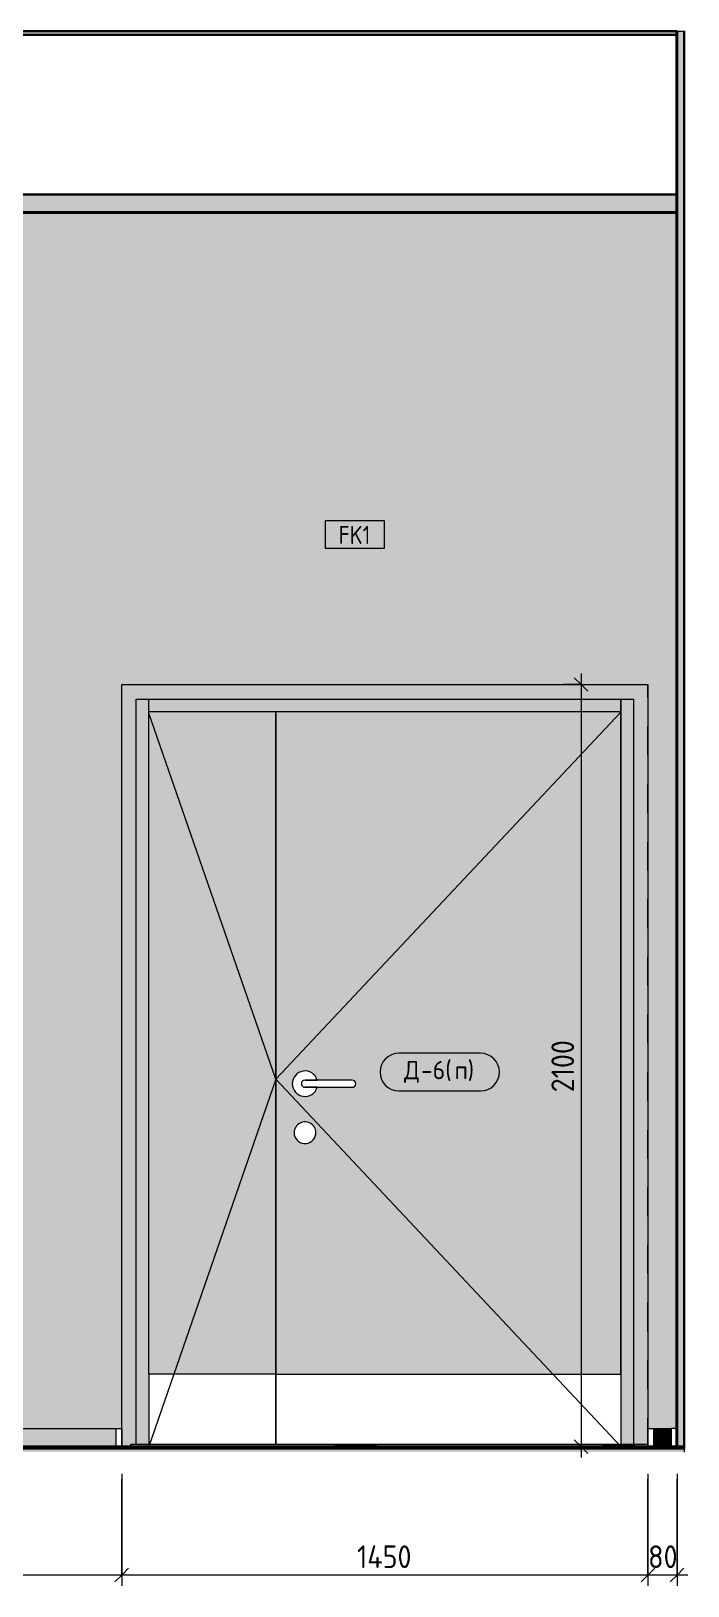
# Model space of a CAD drawing. Header units: millimetres. Extents: x 95863 to 181387, y -1987 to 13800.
# Drawn here: x 144899 to 146709, y 3816 to 8100 of the extents above; entities that cross this region are included whole.
import ezdxf

# ---------------------------------------------------------------- set-up
doc = ezdxf.new("R2010")
doc.units = ezdxf.units.MM
doc.linetypes.add('Штрих', pattern=[158.75, 79.375, -79.375])
for name, color, linetype, lineweight in [('A-ANNO-DIMS', 7, 'Continuous', 9), ('A-ANNO-DIMS-25', 7, 'Continuous', 9), ('A-DETL', 7, 'Continuous', 9), ('A-DOOR', 7, 'Continuous', 9), ('A-DOOR-2', 7, 'Штрих', 9), ('A-DOOR-FRAM-1', 7, 'Continuous', 9), ('A-DOOR-IDEN', 7, 'Continuous', 9), ('A-FLOR', 7, 'Continuous', 9), ('A-GENM', 7, 'Continuous', 9), ('A-WALL-IDEN', 7, 'Continuous', 9), ('A-WALL-PATT', 7, 'Continuous', 9), ('I-WALL', 7, 'Continuous', 9), ('Ограждение', 7, 'Continuous', 9), ('Поручни', 7, 'Continuous', 9)]:
    doc.layers.add(name, color=color, linetype=linetype, lineweight=lineweight)
for name, color, linetype, lineweight, true_color in [('A-CLNG-1', 7, 'Continuous', 9, 0x787878), ('A-CLNG-FNSH-1', 7, 'Continuous', 30, 0x3c3c3c), ('A-FLOR-1', 7, 'Continuous', 9, 0x787878), ('A-FLOR-FNSH-1', 7, 'Continuous', 30, 0x3c3c3c), ('A-WALL-4', 7, 'Continuous', 30, 0x3c3c3c), ('A-WALL-FNSH-2', 7, 'Continuous', 30, 0x3c3c3c), ('I-WALL-1', 7, 'Continuous', 9, 0x787878)]:
    doc.layers.add(name, color=color, linetype=linetype, lineweight=lineweight, true_color=true_color)
doc.styles.add('GOST Common', font='GOST_Common.ttf', dxfattribs={"height": 50})
doc.styles.add('GOST Common_1', font='GOST_Common.ttf', dxfattribs={"width": 0.9, "height": 50})
doc.styles.add('ISOCPEUR_1', font='isocpeur.ttf', dxfattribs={"width": 0.9, "height": 62.5})
doc.dimstyles.new('ISO-2_5_0_9К_БОЛЬШОЙ_1', dxfattribs={"dimscale": 304.8, "dimtxt": 62.248823, "dimasz": 0.123031, "dimexe": 0.098425, "dimexo": 0.246063, "dimgap": 0, "dimtad": 1, "dimdec": 0, "dimrnd": 10, "dimzin": 0, "dimdsep": 46, "dimtxsty": 'ISOCPEUR_1', "dimblk1": 'OBLIQUE', "dimblk2": 'OBLIQUE', "dimsah": 1, "dimcen": 0.09, "dimdle": 0.098425, "dimazin": 0, "dimtfac": 1, "dimtdec": 4, "dimtix": 1, "dimtmove": 0, "dimatfit": 3, "dimfxl": 1, "dimtvp": 1, "dimtolj": 1, "dimtzin": 0, "dimarcsym": 2})

# ---------------------------------------------------------------- blocks, each defined once
blk = doc.blocks.new('Плинтус - Плинтус светлый _сад_-32863598-Развертка 2_56-1')
at = {"layer": 'A-GENM'}
blk.add_hatch(color=256, dxfattribs=at).paths.add_polyline_path([(117671.7, 4200), (118815, 4200), (118815, 4250), (115615, 4250), (115615, 4200), (116994.5, 4200)])
for p, q in [((115600, 4200), (115600, 4250)), ((115600, 4250), (115615, 4250)), ((115615, 4250), (118815, 4250)), ((115615, 4250), (115615, 4200)), ((118815, 4250), (118830, 4250)), ((118815, 4200), (118815, 4250)), ((118830, 4250), (118830, 4200))]:
    blk.add_line(p, q, dxfattribs=at)
blk = doc.blocks.new('Плинтус - Плинтус светлый _сад_-32863596-Развертка 2_56-1')
at = {"layer": 'A-GENM'}
blk.add_hatch(color=256, dxfattribs=at).paths.add_polyline_path([(120344, 4200), (120344, 4250), (120295, 4250), (120295, 4200)])
for p, q in [((120280, 4200), (120280, 4250)), ((120280, 4250), (120295, 4250)), ((120295, 4250), (120344, 4250)), ((120295, 4250), (120295, 4200))]:
    blk.add_line(p, q, dxfattribs=at)
blk = doc.blocks.new('Плинтус - Плинтус светлый _сад_-32863594-Развертка 2_56-1')
at = {"layer": 'A-GENM'}
for p, q in [((120359, 4250), (120344, 4250)), ((120344, 4250), (120344, 4200)), ((120359, 4200), (120359, 4250)), ((120344, 4200), (120359, 4200))]:
    blk.add_line(p, q, dxfattribs=at)
blk = doc.blocks.new('110_Дверь_СКБ_2Ст - Д-6_п__ ДОО_Дв_1450x2100h_Дверь из раздевальной в коридор-32371698-Развертка 2_56-1')
at = {"layer": 'A-DOOR'}
blk.add_hatch(color=256, dxfattribs=at).paths.add_polyline_path([(119026.1, 4400), (119255, 4400), (119255, 6225), (118905, 6225), (118905, 4400)])
h = blk.add_hatch(color=256, dxfattribs=at)
h.paths.add_polyline_path([(120205, 4400), (120205, 6225), (119255, 6225), (119255, 4400), (119703.3, 4400)])
h.paths.add_polyline_path([(119332.9, 5035.1), (119325.5, 5036.5), (119318.8, 5039.8), (119313, 5044.6), (119308.7, 5050.6), (119305.9, 5057.6), (119305, 5065), (119306, 5072.5), (119308.7, 5079.5), (119313.2, 5085.6), (119319.1, 5090.4), (119325.9, 5093.6), (119333.4, 5095), (119340.9, 5094.4), (119348.1, 5092), (119354.4, 5087.9), (119359.5, 5082.3), (119363, 5075.6), (119364.8, 5068.3), (119364.7, 5060.7), (119362.7, 5053.5), (119359, 5047), (119353.8, 5041.6), (119347.5, 5037.7), (119340.3, 5035.5)])
h.paths.add_polyline_path([(119334.5, 5165), (119325.5, 5166.3), (119317.2, 5169.9), (119310.1, 5175.4), (119304.6, 5182.7), (119301.2, 5191), (119300, 5200), (119301.2, 5209), (119304.6, 5217.3), (119310.6, 5225), (119317.2, 5230.1), (119325.5, 5233.7), (119335, 5234.9), (119343.5, 5234), (119351.9, 5230.7), (119359.4, 5225), (119364.9, 5218.3), (119368.5, 5210), (119465, 5210), (119467.6, 5209.7), (119470, 5208.7), (119472.1, 5207.1), (119473.7, 5205), (119474.7, 5202.6), (119475, 5200), (119474.7, 5197.4), (119473.7, 5195), (119472.1, 5192.9), (119470, 5191.3), (119467.6, 5190.3), (119465, 5190), (119368.5, 5190), (119364.7, 5181.6), (119359.2, 5174.7), (119351.9, 5169.3), (119343.5, 5166), (119335, 5165.1)])
at = {"layer": 'A-DOOR-FRAM-1'}
for points in [[(118855, 4200), (118855, 4206.3), (118870, 4206.3), (118870, 6260), (120240, 6260), (120240, 4206.3), (120280, 4206.3), (120280, 6300), (118830, 6300), (118830, 4200)], [(118870, 4206.3), (118905, 4206.3), (118905, 6260), (118870, 6260), (118870, 4400)], [(118905, 6225), (120205, 6225), (120205, 6260), (118905, 6260), (118905, 6233.8)], [(120205, 4206.3), (120240, 4206.3), (120240, 6260), (120205, 6260), (120205, 4400)]]:
    blk.add_hatch(color=256, dxfattribs=at).paths.add_polyline_path(points)
at = {"layer": 'A-DOOR'}
for p, q in [((119255, 6225), (118905, 6225)), ((118905, 4400), (118905, 6225)), ((120205, 6225), (119255, 6225)), ((119255, 4400), (119255, 6225)), ((119255, 6225), (119255, 4400)), ((120205, 6225), (120205, 4400)), ((119465, 5210), (119335, 5210)), ((119335, 5210), (119368.5, 5210)), ((119335, 5190), (119465, 5190)), ((119368.5, 5190), (119335, 5190)), ((119255, 4400), (118905, 4400)), ((118905, 4400), (118905, 4206.3)), ((119255, 4400), (120205, 4400)), ((119255, 4400), (119255, 4206.3)), ((119255, 4206.3), (119255, 4400)), ((120205, 4400), (120205, 4206.3))]:
    blk.add_line(p, q, dxfattribs=at)
for centre, radius, start, end in [((119335, 5200), 35, 16.6015, 180), ((119335, 5200), 35, 180, 343.3985), ((119335, 5200), 10, 90, 270), ((119335, 5200), 10, 90, 270), ((119465, 5200), 10, 270, 90), ((119335, 5065), 30, 351.8301, 180), ((119335, 5065), 30, 180, 351.8301)]:
    blk.add_arc(centre, radius, start, end, dxfattribs=at)
at = {"layer": 'A-DOOR-2'}
for p, q in [((118830, 6300), (120280, 6300)), ((118830, 4200), (118830, 6300)), ((118830, 6300), (120280, 6300)), ((118830, 4200), (118830, 6300)), ((120280, 4200), (120280, 6300)), ((120280, 4200), (120280, 6300))]:
    blk.add_line(p, q, dxfattribs=at)
at = {"layer": 'A-DOOR-FRAM-1'}
for p, q in [((118870, 4206.3), (118870, 6260)), ((118870, 6260), (120240, 6260)), ((118905, 6225), (118905, 6260)), ((118905, 4400), (118905, 6260)), ((120205, 6260), (120205, 6225)), ((120205, 4400), (120205, 6260)), ((120240, 6260), (120240, 4206.3)), ((120205, 6225), (118905, 6225))]:
    blk.add_line(p, q, dxfattribs=at)
blk = doc.blocks.new('Ограждение - Ограждение-32875912-Развертка 2_56-1')
at = {"layer": 'Ограждение'}
blk.add_hatch(color=256, dxfattribs=at).paths.add_polyline_path([(120155, 4200), (120155, 4202), (120245, 4202), (120245, 4200), (120280, 4200), (120280, 4206.3), (118855, 4206.3), (118855, 4200), (118870.9, 4200), (118870.9, 4202), (119533, 4202), (119533, 4200), (119703.3, 4200)])
at = {"layer": 'Поручни'}
for p, q in [((118855, 4200), (118855, 4206.3)), ((118855, 4206.3), (120280, 4206.3))]:
    blk.add_line(p, q, dxfattribs=at)
blk = doc.blocks.new('DIMBLOCK8-Развертка 2_56-1')
at = {"layer": 'A-ANNO-DIMS-25'}
for p, q in [((146598.9, 4125), (146598.9, 3816.2)), ((146678.9, 4125), (146678.9, 3816.2)), ((146598.9, 3846.2), (146598.9, 4110)), ((146678.9, 3846.2), (146678.9, 4110)), ((146708.9, 3846.2), (146598.9, 3846.2))]:
    blk.add_line(p, q, dxfattribs=at)
at = {"layer": 'A-ANNO-DIMS-25', "lineweight": 20}
for p, q in [((146598.9, 3846.2), (146617.6, 3864.9)), ((146678.9, 3846.2), (146697.6, 3864.9)), ((146598.9, 3846.2), (146580.1, 3827.4)), ((146678.9, 3846.2), (146660.1, 3827.4))]:
    blk.add_line(p, q, dxfattribs=at)
at = {"layer": 'A-ANNO-DIMS-25', "color": 0, "insert": (146599.4, 3927.8), "char_height": 62.5, "width": 94.81, "attachment_point": 1, "line_spacing_factor": 1.149209, "style": 'ISOCPEUR_1'}
blk.add_mtext('80', dxfattribs=at)
blk = doc.blocks.new('_Oblique')
at = {"color": 0, "linetype": 'ByBlock', "lineweight": -2}
blk.add_line((-0.5, -0.5), (0.5, 0.5), dxfattribs=at)
blk = doc.blocks.new('DIMBLOCK9-Развертка 2_56-1')
at = {"layer": 'A-ANNO-DIMS-25'}
for p, q in [((145148.9, 4125), (145148.9, 3816.2)), ((146598.9, 4125), (146598.9, 3816.2)), ((145148.9, 3846.2), (145148.9, 4110)), ((146598.9, 3846.2), (146598.9, 4110)), ((146598.9, 3846.2), (145148.9, 3846.2))]:
    blk.add_line(p, q, dxfattribs=at)
at = {"layer": 'A-ANNO-DIMS-25', "lineweight": 20}
for p, q in [((145148.9, 3846.2), (145167.6, 3864.9)), ((146598.9, 3846.2), (146617.6, 3864.9)), ((145148.9, 3846.2), (145130.1, 3827.4)), ((146598.9, 3846.2), (146580.1, 3827.4))]:
    blk.add_line(p, q, dxfattribs=at)
at = {"layer": 'A-ANNO-DIMS-25', "color": 0, "insert": (145797.3, 3927.8), "char_height": 62.5, "width": 183.873, "attachment_point": 1, "line_spacing_factor": 1.149209, "style": 'ISOCPEUR_1'}
blk.add_mtext('1450', dxfattribs=at)
blk = doc.blocks.new('DIMBLOCK10-Развертка 2_56-1')
at = {"layer": 'A-ANNO-DIMS-25'}
for p, q in [((141918.9, 4125), (141918.9, 3816.2)), ((145148.9, 4125), (145148.9, 3816.2)), ((141918.9, 3846.2), (141918.9, 4110)), ((145148.9, 3846.2), (145148.9, 4110)), ((145148.9, 3846.2), (141918.9, 3846.2))]:
    blk.add_line(p, q, dxfattribs=at)
at = {"layer": 'A-ANNO-DIMS-25', "lineweight": 20}
for p, q in [((141918.9, 3846.2), (141937.6, 3864.9)), ((145148.9, 3846.2), (145167.6, 3864.9)), ((141918.9, 3846.2), (141900.1, 3827.4)), ((145148.9, 3846.2), (145130.1, 3827.4))]:
    blk.add_line(p, q, dxfattribs=at)
at = {"layer": 'A-ANNO-DIMS-25', "color": 0, "insert": (143454.9, 3927.8), "char_height": 62.5, "width": 189.619, "attachment_point": 1, "line_spacing_factor": 1.149209, "style": 'ISOCPEUR_1'}
blk.add_mtext('3230', dxfattribs=at)
blk = doc.blocks.new('М_стена_0001 - Типоразмер_без рамки-25382661-Развертка 2_56-1')
at = {"layer": 'A-WALL-IDEN'}
for p, q in [((119553.9, 6750.5), (119390.6, 6750.5)), ((119390.6, 6750.5), (119390.6, 6675.5)), ((119553.9, 6675.5), (119553.9, 6750.5)), ((119390.6, 6675.5), (119553.9, 6675.5))]:
    blk.add_line(p, q, dxfattribs=at)
blk = doc.blocks.new('DIMBLOCK24-Развертка 2_56-1')
at = {"layer": 'A-ANNO-DIMS-25'}
for p, q in [((146366, 6300), (146444.5, 6300)), ((146414.5, 6300), (146366, 6300)), ((146414.5, 6330), (146414.5, 4170)), ((146366, 4200), (146444.5, 4200)), ((146414.5, 4200), (146366, 4200))]:
    blk.add_line(p, q, dxfattribs=at)
at = {"layer": 'A-ANNO-DIMS-25', "lineweight": 20}
for p, q in [((146414.5, 6300), (146395.7, 6318.7)), ((146414.5, 6300), (146433.2, 6281.2)), ((146414.5, 4200), (146395.7, 4218.7)), ((146414.5, 4200), (146433.2, 4181.2))]:
    blk.add_line(p, q, dxfattribs=at)
at = {"layer": 'A-ANNO-DIMS-25', "color": 0, "insert": (146332.8, 5176.4), "char_height": 62.5, "width": 176.691, "attachment_point": 1, "rotation": 90, "line_spacing_factor": 1.149209, "style": 'ISOCPEUR_1'}
blk.add_mtext('2100', dxfattribs=at)
blk = doc.blocks.new('М_двери - Типоразмер_рамка-25223575-Развертка 2_56-1')
at = {"layer": 'A-DOOR-IDEN'}
for p, q in [((119818.6, 5284), (119593.8, 5284)), ((119593.8, 5180), (119818.6, 5180))]:
    blk.add_line(p, q, dxfattribs=at)
for centre, start, end in [((119593.8, 5232), 90, 270), ((119818.6, 5232), 270, 90)]:
    blk.add_arc(centre, 52, start, end, dxfattribs=at)

msp = doc.modelspace()

# ---------------------------------------------------------------- hatches: boundary and pattern name
at = {"layer": 'A-CLNG-1'}
for points in [[(146360.8259, 8090), (146678.8804, 8090), (146678.8804, 8100), (125038.8804, 8100), (125038.8804, 8090), (146022.2171, 8090)], [(141878.3804, 7600), (146677.8804, 7600), (146677.8804, 7650), (125039.8804, 7650), (125039.8804, 7600), (141281.6939, 7600)]]:
    msp.add_hatch(color=256, dxfattribs=at).paths.add_polyline_path(points)
at = {"layer": 'A-FLOR'}
for points in [[(145344.9995, 4200), (145549.1813, 4200), (145549.1813, 4202), (145189.7911, 4202), (145189.7911, 4200), (145327.4249, 4200)], [(145603.2627, 4200), (145733.9287, 4200), (145733.9287, 4202), (145549.1813, 4202), (145549.1813, 4200), (145573.8804, 4200)]]:
    msp.add_hatch(color=256, dxfattribs=at).paths.add_polyline_path(points)
at = {"layer": 'A-FLOR-1'}
h = msp.add_hatch(color=256, dxfattribs=at)
h.paths.add_polyline_path([(146473.8804, 4200), (146563.8804, 4200), (146563.8804, 4202), (146473.8804, 4202)])
h.paths.add_polyline_path([(145851.9234, 4200), (145851.9234, 4202), (145733.9287, 4202), (145733.9287, 4200)])
msp.add_hatch(color=256, dxfattribs=at).paths.add_polyline_path([(131868.3804, 4184.9793), (146699.4347, 4184.9793), (146699.4347, 4195), (125028.4713, 4195), (125028.4713, 4184.9793), (131848.8804, 4184.9793)])
at = {"layer": 'A-WALL-PATT'}
h = msp.add_hatch(color=256, dxfattribs=at)
h.paths.add_polyline_path([(145148.8804, 4250), (145148.8804, 6300), (146598.8804, 6300), (146598.8804, 4250), (146677.8804, 4250), (146677.8804, 7600), (141918.8804, 7600), (141918.8804, 4250), (145133.8804, 4250)])
h.paths.add_polyline_path([(143159.3291, 4300), (143181.3311, 4788.9346), (143159.3291, 4789.8865), (143119.0572, 4794.2162), (143076.9069, 4801.8209), (143035.4065, 4812.4133), (142994.7676, 4825.9392), (142955.1971, 4842.3298), (142916.8967, 4861.5016), (142880.0616, 4883.3569), (142844.8795, 4907.7843), (142811.5296, 4934.6593), (142780.182, 4963.845), (142750.9963, 4995.1926), (142724.1213, 5028.5424), (142699.694, 5063.7246), (142677.8387, 5100.5596), (142658.6669, 5138.86), (142642.2762, 5178.4305), (142628.7503, 5219.0695), (142618.158, 5260.5699), (142610.5532, 5302.7201), (142605.9748, 5345.3055), (142604.4461, 5388.109), (142605.9748, 5430.9126), (142610.5532, 5473.4979), (142618.158, 5515.6482), (142628.7503, 5557.1486), (142642.2762, 5597.7875), (142658.6669, 5637.358), (142677.8387, 5675.6584), (142699.694, 5712.4935), (142724.1213, 5747.6756), (142750.9963, 5781.0255), (142780.182, 5812.3731), (142811.5296, 5841.5588), (142844.8795, 5868.4338), (142880.0616, 5892.8612), (142916.8967, 5914.7164), (142955.1971, 5933.8882), (142994.7676, 5950.2789), (143019.3647, 5958.6271), (143012.2164, 5956.482), (142995.9331, 5987.3771), (142984.4921, 6014.4895), (142974.7379, 6045.4154), (142967.982, 6076.6259), (142964.1263, 6108.5751), (142963.3847, 6142.6834), (142965.3801, 6172.8553), (142970.4788, 6204.6299), (142978.5084, 6235.7931), (142989.3994, 6266.0752), (143003.0576, 6295.2141), (143019.3647, 6322.9575), (143038.1796, 6349.0654), (143059.3394, 6373.3116), (143082.661, 6395.4865), (143107.9425, 6415.398), (143134.965, 6432.8737), (143163.4947, 6447.7624), (143193.2847, 6459.9353), (143224.077, 6469.287), (143257.7555, 6475.9712), (143287.5962, 6479.2279), (143319.7733, 6479.7312), (143351.858, 6477.2419), (143383.5724, 6471.7815), (143414.6421, 6463.3974), (143405.1385, 6493.7952), (143398.4712, 6524.9383), (143394.6966, 6556.5626), (143393.8468, 6588.4001), (143395.9289, 6620.1807), (143400.9253, 6651.6351), (143408.7937, 6682.4967), (143419.4673, 6712.5037), (143432.8556, 6741.4017), (143448.8452, 6768.9458), (143467.3004, 6794.9025), (143488.0649, 6819.0517), (143510.9625, 6841.1886), (143535.7992, 6861.1256), (143562.3644, 6878.6936), (143590.4329, 6893.7438), (143619.7666, 6906.1485), (143651.9555, 6916.2056), (143681.2267, 6922.624), (143712.8319, 6926.5553), (143744.6647, 6927.5628), (143776.4553, 6925.6382), (143807.9341, 6920.7976), (143838.8342, 6913.0823), (143868.8937, 6902.5575), (143897.8578, 6889.3125), (143926.5969, 6872.6742), (143951.5285, 6855.1331), (143937.6527, 6879.3515), (143926.5969, 6904.9804), (143918.5025, 6931.6928), (143913.4726, 6959.1477), (143911.5715, 6986.9947), (143912.8234, 7014.8785), (143917.2124, 7042.4431), (143924.6824, 7069.3368), (143935.1381, 7095.2163), (143949.6931, 7121.5355), (143964.4365, 7142.6288), (143982.9052, 7163.5567), (144003.6166, 7182.268), (144026.3063, 7198.5238), (144050.6846, 7212.1166), (144076.4406, 7222.8731), (144103.2454, 7230.6558), (144130.7571, 7235.3656), (144158.6243, 7236.9422), (144186.4916, 7235.3656), (144214.0033, 7230.6558), (144240.8081, 7222.8731), (144266.5641, 7212.1166), (144290.9424, 7198.5238), (144313.6321, 7182.268), (144334.3435, 7163.5567), (144352.8122, 7142.6288), (144368.8026, 7119.7514), (144382.1106, 7095.2163), (144392.5663, 7069.3368), (144400.0363, 7042.4431), (144404.4253, 7014.8785), (144405.6772, 6986.9947), (144403.7761, 6959.1477), (144398.7462, 6931.6928), (144390.6518, 6904.9804), (144379.596, 6879.3515), (144365.7201, 6855.1331), (144396.7362, 6850.9566), (144427.2292, 6843.9125), (144456.9345, 6834.0619), (144485.5945, 6821.4904), (144512.9606, 6806.3069), (144538.7953, 6788.6432), (144562.8746, 6768.6525), (144584.9896, 6746.5082), (144604.9484, 6722.4025), (144622.5778, 6696.5444), (144637.7251, 6669.1582), (144650.2586, 6640.4816), (144660.0699, 6610.7632), (144667.0736, 6580.261), (144671.2091, 6549.2394), (144672.4404, 6517.9676), (144670.757, 6486.7169), (144666.1734, 6455.7584), (144658.7293, 6425.3606), (144648.4894, 6395.7872), (144635.5425, 6367.2948), (144620.0008, 6340.1306), (144601.9993, 6314.5301), (144581.694, 6290.7155), (144559.2611, 6268.8933), (144534.8953, 6249.2529), (144507.477, 6231.2512), (144481.2251, 6217.1784), (144507.477, 6191.2914), (144531.485, 6163.3107), (144553.0826, 6133.4302), (144572.1202, 6101.8569), (144588.4659, 6068.8097), (144602.0064, 6034.5174), (144612.6478, 5999.2178), (144620.3165, 5963.1555), (144624.9593, 5926.5803), (144626.544, 5889.7456), (144624.9593, 5852.0985), (144620.3165, 5815.3656), (144612.6478, 5779.2365), (144602.0064, 5743.9002), (144588.4659, 5709.585), (144572.1202, 5676.522), (144553.7468, 5645.8618), (144532.2307, 5615.9225), (144508.2991, 5587.8765), (144482.1177, 5561.9181), (144453.8681, 5538.2271), (144423.746, 5516.9678), (144391.9601, 5498.2873), (144358.7306, 5482.3153), (144324.2879, 5469.1623), (144288.8706, 5458.9196), (144252.724, 5451.6579), (144216.0988, 5447.4278), (144179.2486, 5446.2585), (144142.4289, 5448.1581), (144105.8947, 5453.1135), (144069.8992, 5461.0902), (144068.4247, 5433.3282), (144063.9136, 5405.4948), (144056.7282, 5379.0501), (144046.6377, 5353.1447), (144033.86, 5328.4539), (144018.5388, 5305.2555), (144000.8465, 5283.8105), (143980.9822, 5264.3602), (143959.1694, 5247.1235), (143935.6535, 5232.2942), (143910.6991, 5220.0393), (143884.587, 5210.4966), (143857.611, 5203.7735), (143830.0746, 5199.9456), (143819.8463, 5199.6182), (143860.3291, 4300), (143740.3291, 4300), (143780.8291, 5200), (143786.1256, 5200.2562), (143774.5629, 5201.1149), (143777.257, 5210.402), (143766.6159, 5178.4305), (143750.2253, 5138.86), (143731.0535, 5100.5596), (143709.1982, 5063.7246), (143684.7708, 5028.5424), (143657.8958, 4995.1926), (143628.7101, 4963.845), (143597.3625, 4934.6593), (143564.0127, 4907.7843), (143528.8306, 4883.3569), (143491.9955, 4861.5016), (143453.6951, 4842.3298), (143414.1246, 4825.9392), (143373.4856, 4812.4133), (143331.9852, 4801.8209), (143289.835, 4794.2162), (143258.7027, 4790.8691), (143257.3253, 4788.9733), (143279.3291, 4300), (143219.3291, 4300)])
h.paths.add_polyline_path([(143782.854, 5229.6957), (143786.1256, 5240.9733), (143788.3196, 5251.1095), (143785.7325, 5240.9733)])
h.paths.add_polyline_path([(143792.5715, 5270.7537), (143794.9053, 5281.5357), (143796.4946, 5292.4976), (143794.5168, 5281.5357)])
h.paths.add_polyline_path([(143799.3784, 5312.3884), (143800.86, 5322.608), (143800.86, 5326.1698), (143800.4771, 5322.608)])
h.paths.add_polyline_path([(143803.242, 5354.3949), (143803.9612, 5363.9937), (143803.9612, 5374.5344), (143803.5848, 5363.9937)])
h.paths.add_polyline_path([(143804.144, 5396.566), (143804, 5408.5444), (143803.7162, 5408.5444), (143803.9612, 5401.6837)])
h.paths.add_polyline_path([(143802.0807, 5438.694), (143801.5576, 5446.9126), (143799.7085, 5460.759), (143801.5576, 5443.5603)])
h.paths.add_polyline_path([(143797.0628, 5480.5712), (143796.0642, 5488.0492), (143793.1118, 5502.4701), (143796.0642, 5486.1061)])
h.paths.add_polyline_path([(143789.1153, 5521.9911), (143787.7402, 5528.7075), (143783.5921, 5543.6305), (143787.7402, 5527.3785)])
h.paths.add_polyline_path([(143778.2778, 5562.7493), (143776.6255, 5568.6932), (143771.1911, 5584.0413), (143776.6255, 5567.7134)])
h.paths.add_polyline_path([(143764.604, 5602.6448), (143762.7733, 5607.815), (143762.3857, 5608.0001), (143762.7733, 5607.0644)])
h.paths.add_polyline_path([(143748.1615, 5641.4809), (143746.2498, 5645.8855), (143746.2498, 5645.3)])
h.paths.add_polyline_path([(143729.0317, 5679.066), (143727.1341, 5682.7227), (143727.1341, 5682.2642)])
h.paths.add_polyline_path([(143707.309, 5715.2145), (143705.5176, 5718.1504), (143705.5176, 5717.7946)])
h.paths.add_polyline_path([(143683.1007, 5749.7482), (143681.5038, 5751.999), (143681.5038, 5751.7297)])
h.paths.add_polyline_path([(143656.5263, 5782.4965), (143655.2076, 5784.1066), (143655.2076, 5783.9129)])
h.paths.add_polyline_path([(143627.7169, 5813.2978), (143626.7547, 5814.3196), (143626.7547, 5814.1937)])
h.paths.add_polyline_path([(143596.8148, 5842.0001), (143596.2813, 5842.4934), (143596.2813, 5842.4301)])
h.paths.add_polyline_path([(143563.9725, 5868.4617), (143563.9332, 5868.4933), (143563.9332, 5868.489)])
h.paths.add_polyline_path([(143043.5142, 5965.8742), (143064.9799, 5971.353), (143051.9669, 5968.4108)])
h.paths.add_polyline_path([(143084.5151, 5975.7698), (143106.3624, 5979.7115), (143092.4468, 5977.5632)])
h.paths.add_polyline_path([(143316.7268, 5977.1501), (143298.9409, 5980.6213), (143298.9409, 5980.359), (143313.3467, 5977.7599)])
h.paths.add_polyline_path([(143126.1084, 5982.76), (143144.0423, 5984.7861), (143133.4626, 5983.8954)])
h.paths.add_polyline_path([(143274.8601, 5983.6119), (143255.6051, 5985.8531), (143257.8151, 5985.4444)])
h.paths.add_polyline_path([(143168.0887, 5986.8105), (143190.4218, 5987.6082), (143174.818, 5987.3771)])
h.paths.add_polyline_path([(143232.6938, 5987.1002), (143216.3152, 5987.9916), (143210.2489, 5987.9018), (143224.9406, 5987.3771)])
at = {"layer": 'I-WALL-1'}
h = msp.add_hatch(dxfattribs=at)
h.set_pattern_fill('FP_17', color=256, style=0, pattern_type=2)
h.set_pattern_definition([(0, (26318.8804, 0), (30.48, 7.62), [2.515, -20.345, 2.515, -20.345, -121.92]), (0, (26318.8804, 0), (30.48, 7.62), [-45.72, 2.515, -43.205, 2.515, -20.345, -53.34]), (0, (26318.8804, 0), (30.48, 7.62), [-114.3, 2.515, -12.725, 2.515, -35.585]), (120, (26330.3104, 3.81), (-21.8391136, 22.5864543), [2.515, -20.345, 2.515, -20.345, -121.92]), (120, (26330.3104, 3.81), (-21.8391136, 22.5864543), [-45.72, 2.515, -43.205, 2.515, -20.345, -53.34]), (120, (26330.3104, 3.81), (-21.8391136, 22.5864543), [-114.3, 2.515, -12.725, 2.515, -35.585]), (240, (26334.1204, 19.05), (-8.6408864, -30.2064543), [2.515, -20.345, 2.515, -20.345, -121.92]), (240, (26334.1204, 19.05), (-8.6408864, -30.2064543), [-45.72, 2.515, -43.205, 2.515, -20.345, -53.34]), (240, (26334.1204, 19.05), (-8.6408864, -30.2064543), [-114.3, 2.515, -12.725, 2.515, -35.585])])
h.paths.add_polyline_path([(146678.8804, 4200), (146698.8804, 4200), (146698.8804, 8100), (146678.8804, 8100), (146678.8804, 4674.4054)])

# ---------------------------------------------------------------- linework, layer by layer
at = {"layer": 'A-CLNG-FNSH-1'}
for p, q in [((146678.8804, 8100), (125038.8804, 8100)), ((146678.8804, 8090), (146678.8804, 8100)), ((125038.8804, 8090), (146678.8804, 8090)), ((146677.8804, 7650), (125039.8804, 7650)), ((146677.8804, 7601), (125039.8804, 7601)), ((125039.8804, 7600), (146677.8804, 7600))]:
    msp.add_line(p, q, dxfattribs=at)
at = {"layer": 'A-DETL'}
for q in [(145223.8804, 6221.0049), (146523.8804, 6223.5244), (145223.8804, 4200), (146523.8804, 4200)]:
    msp.add_line((145573.8804, 5212.5), q, dxfattribs=at)
at = {"layer": 'A-FLOR'}
for p, q in [((125028.4713, 8100), (146698.8804, 8100)), ((145189.7911, 4202), (145189.7911, 4200)), ((145189.7911, 4202), (145733.9287, 4202)), ((145549.1813, 4202), (145549.1813, 4200))]:
    msp.add_line(p, q, dxfattribs=at)
at = {"layer": 'A-FLOR-FNSH-1'}
for p, q in [((146677.8804, 4200), (125028.4713, 4200)), ((145851.9234, 4202), (145733.9287, 4202)), ((145733.9287, 4202), (145733.9287, 4200)), ((145851.9234, 4200), (145851.9234, 4202)), ((146563.8804, 4202), (146473.8804, 4202)), ((146473.8804, 4202), (146473.8804, 4200)), ((146563.8804, 4200), (146563.8804, 4202)), ((146698.8804, 4195), (146698.8804, 4200)), ((125028.4713, 4195), (146699.4347, 4195))]:
    msp.add_line(p, q, dxfattribs=at)
at = {"layer": 'A-WALL-4'}
for p, q in [((146678.8804, 8100.3875), (146678.8804, 8100)), ((146698.8804, 4200), (146698.8804, 8100.3875)), ((146678.8804, 4200), (146698.8804, 4200))]:
    msp.add_line(p, q, dxfattribs=at)
at = {"layer": 'A-WALL-FNSH-2'}
for p, q in [((146677.8804, 8100), (146677.8804, 4200)), ((146678.8804, 4200), (146678.8804, 8090)), ((146677.8804, 4200), (146678.8804, 4200))]:
    msp.add_line(p, q, dxfattribs=at)
at = {"layer": 'I-WALL'}
for p, q in [((146699.4347, 8100), (146698.8804, 8100)), ((145148.8804, 4200), (145148.8804, 6300)), ((145148.8804, 6300), (146598.8804, 6300)), ((146598.8804, 6300), (146598.8804, 4200)), ((146698.8804, 4195), (146698.8804, 4184.9793))]:
    msp.add_line(p, q, dxfattribs=at)

# ---------------------------------------------------------------- block references
at = {"layer": 'A-DOOR-FRAM-1'}
msp.add_blockref('110_Дверь_СКБ_2Ст - Д-6_п__ ДОО_Дв_1450x2100h_Дверь из раздевальной в коридор-32371698-Развертка 2_56-1', (26318.8804, 0), dxfattribs=at)
at = {"layer": 'A-DOOR-IDEN'}
msp.add_blockref('М_двери - Типоразмер_рамка-25223575-Развертка 2_56-1', (26318.8804, 0), dxfattribs=at)
at = {"layer": 'A-GENM'}
for name in ['Плинтус - Плинтус светлый _сад_-32863598-Развертка 2_56-1', 'Плинтус - Плинтус светлый _сад_-32863596-Развертка 2_56-1', 'Плинтус - Плинтус светлый _сад_-32863594-Развертка 2_56-1']:
    msp.add_blockref(name, (26318.8804, 0), dxfattribs=at)
at = {"layer": 'A-WALL-IDEN'}
msp.add_blockref('М_стена_0001 - Типоразмер_без рамки-25382661-Развертка 2_56-1', (26318.8804, 0), dxfattribs=at)
at = {"layer": 'Поручни'}
msp.add_blockref('Ограждение - Ограждение-32875912-Развертка 2_56-1', (26318.8804, 0), dxfattribs=at)

# ---------------------------------------------------------------- texts
at = {"layer": 'A-DOOR-IDEN', "char_height": 50, "attachment_point": 1, "style": 'GOST Common'}
for s, insert, width in [('\\fGOST Common|b0|i0|c204|p34|;Д', (145926.8577, 5262.3488), 56.118125), ('-6(', (145973.1598, 5262.3488), 112.23625), ('\\fGOST Common|b0|i0|c204|p34|;п', (146065.7639, 5262.3488), 44.092812), ('\\fGOST Common|b0|i0|c204|p34|;)', (146102.1441, 5262.3488), 24.050625)]:
    msp.add_mtext(s, dxfattribs=dict(at, insert=insert, width=width))
at = {"layer": 'A-WALL-IDEN', "insert": (145746.2492, 6736.9306), "char_height": 50, "width": 111.835406, "attachment_point": 1, "style": 'GOST Common_1'}
msp.add_mtext('FK1', dxfattribs=at)

# ---------------------------------------------------------------- dimensions: what is measured, and where the dimension line sits
at = {"layer": 'A-ANNO-DIMS'}
dim = msp.add_linear_dim(base=(146414.4969, 4200), p1=(146441.0134, 6300), p2=(146441.0134, 4200), angle=90, dimstyle='ISO-2_5_0_9К_БОЛЬШОЙ_1', override={"dimpost": '<>', "dimfxl": 2100}, dxfattribs=at)
dim.commit()
dim.dimension.update_dxf_attribs({"geometry": 'DIMBLOCK24-Развертка 2_56-1', "text_midpoint": (146383.2469, 5250)})
for base, p1, p2, override, picture, middle in [((141918.8804, 3846.1797), (145148.8804, 4200), (141918.8804, 4200), {"dimpost": '<>', "dimfxl": 3230.000034}, 'DIMBLOCK10-Развертка 2_56-1', (143533.8804, 3877.4297)), ((145148.8804, 3846.1797), (146598.8804, 4200), (145148.8804, 4200), {"dimpost": '<>', "dimfxl": 1450}, 'DIMBLOCK9-Развертка 2_56-1', (145873.8804, 3877.4297)), ((146598.8804, 3846.1797), (146678.8804, 4200), (146598.8804, 4200), {"dimpost": '<>', "dimfxl": 80}, 'DIMBLOCK8-Развертка 2_56-1', (146638.8804, 3877.4297))]:
    dim = msp.add_linear_dim(base=base, p1=p1, p2=p2, dimstyle='ISO-2_5_0_9К_БОЛЬШОЙ_1', override=override, dxfattribs=at)
    dim.commit()
    dim.dimension.update_dxf_attribs({"geometry": picture, "text_midpoint": middle})

doc.saveas('drawing.dxf')
